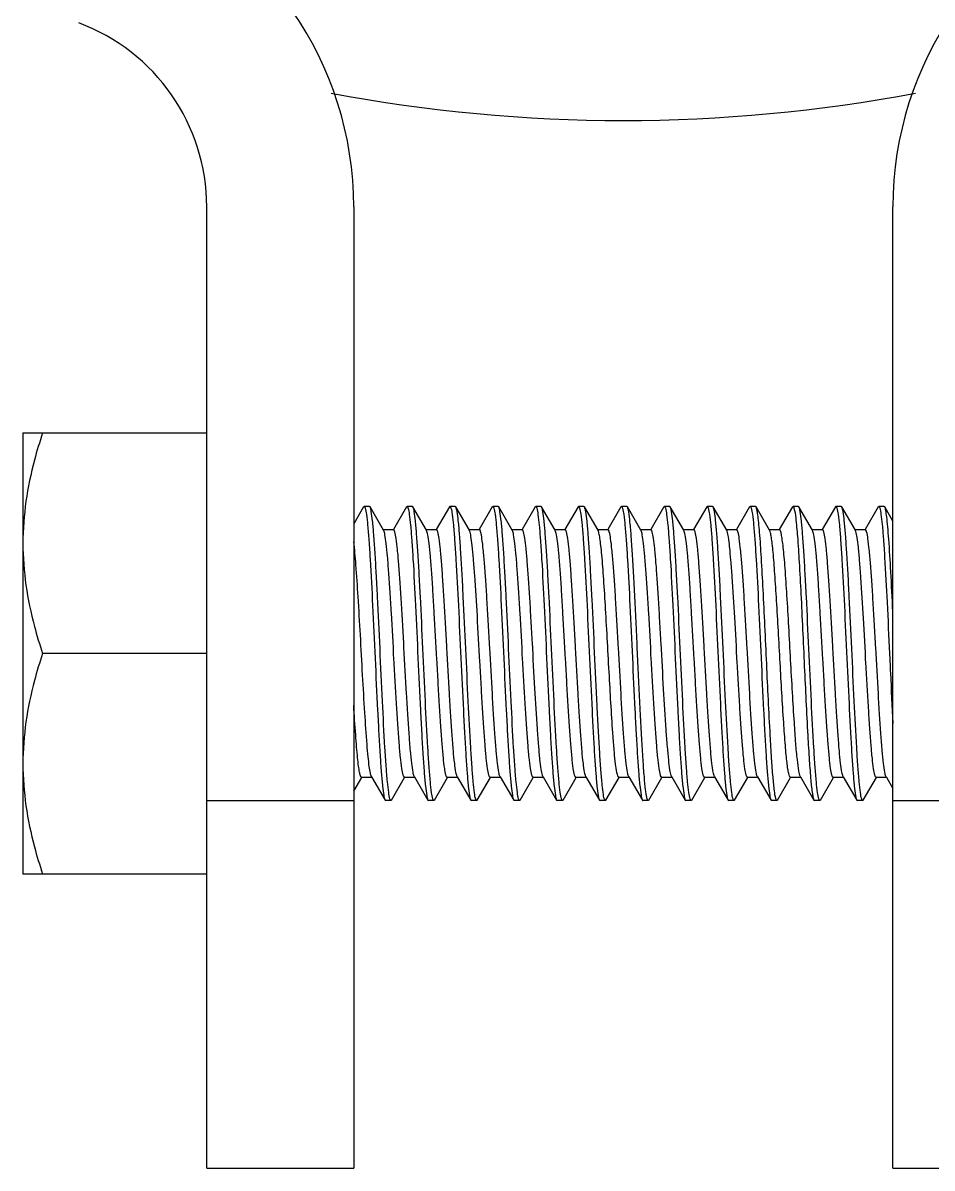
# Model space of a CAD drawing. Extents: x 1036631 to 1215829, y 649019 to 896649.
# Drawn here: x 1134031.6 to 1134341.9, y 786443.7 to 786834.5 of the extents above; entities that cross this region are included whole.
import ezdxf

# ---------------------------------------------------------------- set-up
doc = ezdxf.new("R2010")
doc.units = 0
doc.header["$LTSCALE"] = 1000
doc.header["$MEASUREMENT"] = 0

# ---------------------------------------------------------------- blocks, each defined once
blk = doc.blocks.new('gfhhrryyfd')
at = {"linetype": 'Continuous'}
for p, q in [((3687357.22, -1763187.19), (3687357.22, -1762859.09)), ((3687407.4, -1762859.09), (3687407.4, -1763187.19)), ((3687591.4, -1763187.19), (3687591.4, -1762859.09)), ((3687294.5, -1762936.29), (3687357.22, -1762936.29)), ((3687294.5, -1762936.29), (3687294.5, -1763086.83)), ((3687410.77, -1762961.54), (3687407.4, -1762967.34)), ((3687410.77, -1762961.54), (3687410.95, -1762961.38)), ((3687412.78, -1762961.38), (3687410.95, -1762961.38)), ((3687412.78, -1762961.38), (3687410.95, -1762961.38)), ((3687410.95, -1762961.38), (3687410.98, -1762961.38)), ((3687412.97, -1762961.54), (3687412.78, -1762961.38)), ((3687417.59, -1762969.51), (3687412.97, -1762961.54)), ((3687425.4, -1762961.54), (3687420.92, -1762969.27)), ((3687425.4, -1762961.54), (3687425.59, -1762961.38)), ((3687427.42, -1762961.38), (3687425.59, -1762961.38)), ((3687427.42, -1762961.38), (3687425.59, -1762961.38)), ((3687425.59, -1762961.38), (3687425.62, -1762961.38)), ((3687427.61, -1762961.54), (3687427.42, -1762961.38)), ((3687432.23, -1762969.51), (3687427.61, -1762961.54)), ((3687440.04, -1762961.54), (3687435.56, -1762969.27)), ((3687440.04, -1762961.54), (3687440.23, -1762961.38)), ((3687442.06, -1762961.38), (3687440.23, -1762961.38)), ((3687442.06, -1762961.38), (3687440.23, -1762961.38)), ((3687440.23, -1762961.38), (3687440.25, -1762961.38)), ((3687442.24, -1762961.54), (3687442.06, -1762961.38)), ((3687446.86, -1762969.51), (3687442.24, -1762961.54)), ((3687454.68, -1762961.54), (3687450.19, -1762969.27)), ((3687454.68, -1762961.54), (3687454.86, -1762961.38)), ((3687456.69, -1762961.38), (3687454.86, -1762961.38)), ((3687456.69, -1762961.38), (3687454.86, -1762961.38)), ((3687454.86, -1762961.38), (3687454.89, -1762961.38)), ((3687456.88, -1762961.54), (3687456.69, -1762961.38)), ((3687461.5, -1762969.51), (3687456.88, -1762961.54)), ((3687469.31, -1762961.54), (3687464.83, -1762969.27)), ((3687469.31, -1762961.54), (3687469.5, -1762961.38)), ((3687471.33, -1762961.38), (3687469.5, -1762961.38)), ((3687471.33, -1762961.38), (3687469.5, -1762961.38)), ((3687469.5, -1762961.38), (3687469.53, -1762961.38)), ((3687471.51, -1762961.54), (3687471.33, -1762961.38)), ((3687476.14, -1762969.51), (3687471.51, -1762961.54)), ((3687483.95, -1762961.54), (3687479.46, -1762969.27)), ((3687483.95, -1762961.54), (3687484.13, -1762961.38)), ((3687485.96, -1762961.38), (3687484.13, -1762961.38)), ((3687485.96, -1762961.38), (3687484.13, -1762961.38)), ((3687484.13, -1762961.38), (3687484.16, -1762961.38)), ((3687486.15, -1762961.54), (3687485.96, -1762961.38)), ((3687490.77, -1762969.51), (3687486.15, -1762961.54)), ((3687498.58, -1762961.54), (3687494.1, -1762969.27)), ((3687498.58, -1762961.54), (3687498.77, -1762961.38)), ((3687500.6, -1762961.38), (3687498.77, -1762961.38)), ((3687500.6, -1762961.38), (3687498.77, -1762961.38)), ((3687498.77, -1762961.38), (3687498.8, -1762961.38)), ((3687500.79, -1762961.54), (3687500.6, -1762961.38)), ((3687505.41, -1762969.51), (3687500.79, -1762961.54)), ((3687513.22, -1762961.54), (3687508.74, -1762969.27)), ((3687513.22, -1762961.54), (3687513.41, -1762961.38)), ((3687515.24, -1762961.38), (3687513.41, -1762961.38)), ((3687515.24, -1762961.38), (3687513.41, -1762961.38)), ((3687513.41, -1762961.38), (3687513.43, -1762961.38)), ((3687515.42, -1762961.54), (3687515.24, -1762961.38)), ((3687520.05, -1762969.51), (3687515.42, -1762961.54)), ((3687527.86, -1762961.54), (3687523.37, -1762969.27)), ((3687527.86, -1762961.54), (3687528.04, -1762961.38)), ((3687529.87, -1762961.38), (3687528.04, -1762961.38)), ((3687529.87, -1762961.38), (3687528.04, -1762961.38)), ((3687528.04, -1762961.38), (3687528.07, -1762961.38)), ((3687530.06, -1762961.54), (3687529.87, -1762961.38)), ((3687534.68, -1762969.51), (3687530.06, -1762961.54)), ((3687542.49, -1762961.54), (3687538.01, -1762969.27)), ((3687542.49, -1762961.54), (3687542.68, -1762961.38)), ((3687544.51, -1762961.38), (3687542.68, -1762961.38)), ((3687544.51, -1762961.38), (3687542.68, -1762961.38)), ((3687542.68, -1762961.38), (3687542.71, -1762961.38)), ((3687544.7, -1762961.54), (3687544.51, -1762961.38)), ((3687549.32, -1762969.51), (3687544.7, -1762961.54)), ((3687557.13, -1762961.54), (3687552.64, -1762969.27)), ((3687557.13, -1762961.54), (3687557.32, -1762961.38)), ((3687559.14, -1762961.38), (3687557.32, -1762961.38)), ((3687559.14, -1762961.38), (3687557.32, -1762961.38)), ((3687557.32, -1762961.38), (3687557.34, -1762961.38)), ((3687559.33, -1762961.54), (3687559.14, -1762961.38)), ((3687563.95, -1762969.51), (3687559.33, -1762961.54)), ((3687571.76, -1762961.54), (3687567.28, -1762969.27)), ((3687571.76, -1762961.54), (3687571.95, -1762961.38)), ((3687573.78, -1762961.38), (3687571.95, -1762961.38)), ((3687573.78, -1762961.38), (3687571.95, -1762961.38)), ((3687571.95, -1762961.38), (3687571.98, -1762961.38)), ((3687573.97, -1762961.54), (3687573.78, -1762961.38)), ((3687578.59, -1762969.51), (3687573.97, -1762961.54)), ((3687586.4, -1762961.54), (3687581.92, -1762969.27)), ((3687586.4, -1762961.54), (3687586.59, -1762961.38)), ((3687588.42, -1762961.38), (3687586.59, -1762961.38)), ((3687588.42, -1762961.38), (3687586.59, -1762961.38)), ((3687586.59, -1762961.38), (3687586.62, -1762961.38)), ((3687588.6, -1762961.54), (3687588.42, -1762961.38)), ((3687591.4, -1762966.37), (3687588.6, -1762961.54)), ((3687421, -1762969.32), (3687417.48, -1762969.32)), ((3687435.64, -1762969.32), (3687432.12, -1762969.32)), ((3687450.27, -1762969.32), (3687446.75, -1762969.32)), ((3687446.96, -1762969.71), (3687446.86, -1762969.51)), ((3687464.91, -1762969.32), (3687461.39, -1762969.32)), ((3687479.55, -1762969.32), (3687476.03, -1762969.32)), ((3687494.18, -1762969.32), (3687490.66, -1762969.32)), ((3687508.82, -1762969.32), (3687505.3, -1762969.32)), ((3687523.46, -1762969.32), (3687519.93, -1762969.32)), ((3687538.09, -1762969.32), (3687534.57, -1762969.32)), ((3687534.82, -1762969.84), (3687534.68, -1762969.51)), ((3687552.73, -1762969.32), (3687549.21, -1762969.32)), ((3687567.36, -1762969.32), (3687563.84, -1762969.32)), ((3687582, -1762969.32), (3687578.48, -1762969.32)), ((3687357.22, -1763011.56), (3687301.22, -1763011.56)), ((3687590.25, -1763011.61), (3687590.27, -1763012.14)), ((3687407.4, -1763058.56), (3687410.14, -1763053.84)), ((3687410.05, -1763053.79), (3687413.57, -1763053.79)), ((3687413.46, -1763053.6), (3687418.08, -1763061.58)), ((3687420.29, -1763061.58), (3687424.77, -1763053.84)), ((3687424.69, -1763053.79), (3687428.21, -1763053.79)), ((3687428.1, -1763053.6), (3687432.72, -1763061.58)), ((3687434.92, -1763061.58), (3687439.41, -1763053.84)), ((3687439.32, -1763053.79), (3687442.85, -1763053.79)), ((3687442.73, -1763053.6), (3687447.36, -1763061.58)), ((3687449.56, -1763061.58), (3687454.04, -1763053.84)), ((3687453.96, -1763053.79), (3687457.48, -1763053.79)), ((3687457.37, -1763053.6), (3687461.99, -1763061.58)), ((3687464.2, -1763061.58), (3687468.68, -1763053.84)), ((3687468.6, -1763053.79), (3687472.12, -1763053.79)), ((3687472.01, -1763053.6), (3687476.63, -1763061.58)), ((3687478.83, -1763061.58), (3687483.32, -1763053.84)), ((3687483.23, -1763053.79), (3687486.75, -1763053.79)), ((3687486.64, -1763053.6), (3687491.27, -1763061.58)), ((3687493.47, -1763061.58), (3687497.95, -1763053.84)), ((3687497.87, -1763053.79), (3687497.65, -1763053.61)), ((3687497.87, -1763053.79), (3687501.39, -1763053.79)), ((3687501.28, -1763053.61), (3687505.9, -1763061.58)), ((3687508.1, -1763061.58), (3687512.59, -1763053.84)), ((3687512.51, -1763053.79), (3687516.03, -1763053.79)), ((3687515.92, -1763053.6), (3687520.54, -1763061.58)), ((3687522.74, -1763061.58), (3687527.22, -1763053.84)), ((3687527.14, -1763053.79), (3687530.66, -1763053.79)), ((3687530.55, -1763053.6), (3687535.17, -1763061.58)), ((3687537.38, -1763061.58), (3687541.86, -1763053.84)), ((3687541.78, -1763053.79), (3687545.3, -1763053.79)), ((3687545.19, -1763053.6), (3687549.81, -1763061.58)), ((3687552.01, -1763061.58), (3687556.5, -1763053.84)), ((3687556.41, -1763053.79), (3687559.94, -1763053.79)), ((3687559.82, -1763053.6), (3687564.45, -1763061.58)), ((3687566.65, -1763061.58), (3687571.13, -1763053.84)), ((3687571.05, -1763053.79), (3687574.57, -1763053.79)), ((3687574.46, -1763053.6), (3687579.08, -1763061.58)), ((3687581.29, -1763061.58), (3687585.77, -1763053.84)), ((3687585.69, -1763053.79), (3687589.21, -1763053.79)), ((3687589.1, -1763053.6), (3687589.21, -1763053.79)), ((3687589.21, -1763053.79), (3687591.4, -1763057.58)), ((3687357.22, -1763061.74), (3687407.4, -1763061.74)), ((3687418.08, -1763061.58), (3687418.27, -1763061.74)), ((3687420.1, -1763061.74), (3687418.27, -1763061.74)), ((3687420.1, -1763061.74), (3687418.27, -1763061.74)), ((3687420.1, -1763061.74), (3687420.07, -1763061.74)), ((3687420.29, -1763061.58), (3687420.1, -1763061.74)), ((3687432.72, -1763061.58), (3687432.91, -1763061.74)), ((3687434.74, -1763061.74), (3687432.91, -1763061.74)), ((3687434.74, -1763061.74), (3687432.91, -1763061.74)), ((3687434.74, -1763061.74), (3687434.71, -1763061.74)), ((3687434.92, -1763061.58), (3687434.74, -1763061.74)), ((3687447.36, -1763061.58), (3687447.54, -1763061.74)), ((3687449.37, -1763061.74), (3687447.54, -1763061.74)), ((3687449.37, -1763061.74), (3687447.54, -1763061.74)), ((3687449.37, -1763061.74), (3687449.35, -1763061.74)), ((3687449.56, -1763061.58), (3687449.37, -1763061.74)), ((3687461.99, -1763061.58), (3687462.18, -1763061.74)), ((3687464.01, -1763061.74), (3687462.18, -1763061.74)), ((3687464.01, -1763061.74), (3687462.18, -1763061.74)), ((3687464.01, -1763061.74), (3687463.98, -1763061.74)), ((3687464.2, -1763061.58), (3687464.01, -1763061.74)), ((3687476.63, -1763061.58), (3687476.82, -1763061.74)), ((3687478.65, -1763061.74), (3687476.82, -1763061.74)), ((3687478.65, -1763061.74), (3687476.82, -1763061.74)), ((3687478.65, -1763061.74), (3687478.62, -1763061.74)), ((3687478.83, -1763061.58), (3687478.65, -1763061.74)), ((3687491.27, -1763061.58), (3687491.45, -1763061.74)), ((3687493.06, -1763061.74), (3687491.45, -1763061.74)), ((3687493.06, -1763061.74), (3687491.45, -1763061.74)), ((3687493.17, -1763061.68), (3687493.06, -1763061.51)), ((3687493.47, -1763061.58), (3687493.28, -1763061.74)), ((3687505.87, -1763061.51), (3687505.9, -1763061.58)), ((3687505.9, -1763061.58), (3687505.98, -1763061.68)), ((3687507.92, -1763061.74), (3687506.09, -1763061.74)), ((3687508.1, -1763061.58), (3687507.92, -1763061.74)), ((3687520.54, -1763061.58), (3687520.72, -1763061.74)), ((3687522.55, -1763061.74), (3687520.72, -1763061.74)), ((3687522.55, -1763061.74), (3687520.72, -1763061.74)), ((3687522.55, -1763061.74), (3687522.53, -1763061.74)), ((3687522.74, -1763061.58), (3687522.55, -1763061.74)), ((3687535.17, -1763061.58), (3687535.36, -1763061.74)), ((3687537.19, -1763061.74), (3687535.36, -1763061.74)), ((3687537.19, -1763061.74), (3687535.36, -1763061.74)), ((3687537.19, -1763061.74), (3687537.16, -1763061.74)), ((3687537.38, -1763061.58), (3687537.19, -1763061.74)), ((3687549.81, -1763061.58), (3687550, -1763061.74)), ((3687551.83, -1763061.74), (3687550, -1763061.74)), ((3687551.83, -1763061.74), (3687550, -1763061.74)), ((3687552.01, -1763061.58), (3687551.83, -1763061.74)), ((3687564.45, -1763061.58), (3687564.63, -1763061.74)), ((3687566.46, -1763061.74), (3687564.63, -1763061.74)), ((3687566.46, -1763061.74), (3687564.63, -1763061.74)), ((3687566.46, -1763061.74), (3687566.43, -1763061.74)), ((3687566.65, -1763061.58), (3687566.46, -1763061.74)), ((3687579.08, -1763061.58), (3687579.27, -1763061.74)), ((3687581.1, -1763061.74), (3687579.27, -1763061.74)), ((3687581.1, -1763061.74), (3687579.27, -1763061.74)), ((3687581.1, -1763061.74), (3687581.07, -1763061.74)), ((3687581.29, -1763061.58), (3687581.1, -1763061.74)), ((3687591.4, -1763061.74), (3687641.58, -1763061.74)), ((3687357.22, -1763086.83), (3687294.5, -1763086.83)), ((3687357.22, -1763187.19), (3687407.4, -1763187.19)), ((3687591.4, -1763187.19), (3687641.58, -1763187.19))]:
    blk.add_line(p, q, dxfattribs=at)
for centre, radius, start, end in [((3687290.31, -1762859.09), 117.09, 0, 69.6825), ((3687708.49, -1762859.09), 117.09, 110.3175, 180), ((3687290.31, -1762859.09), 66.91, 0, 69.6825), ((3687499.4, -1762294.39), 535.27, 259.2619, 280.7381)]:
    blk.add_arc(centre, radius, start, end, dxfattribs=at)
for points, knots in [([(3687301.22, -1762936.29), (3687300.2, -1762939.34), (3687296.49, -1762951.55), (3687294.5, -1762964.37), (3687294.5, -1762973.92)], [0, 0, 0, 0, 0.251892, 1, 1, 1, 1]), ([(3687410.98, -1762961.38), (3687411.01, -1762961.39), (3687411.19, -1762961.52), (3687411.24, -1762961.74), (3687411.29, -1762961.91)], [0, 0, 0, 0, 0.146246, 1, 1, 1, 1]), ([(3687411.29, -1762961.91), (3687411.52, -1762962.61), (3687411.8, -1762964.57), (3687412.21, -1762968.25), (3687412.61, -1762973.36), (3687413.2, -1762982.51), (3687413.89, -1762995.94), (3687414.69, -1763013.13), (3687415.36, -1763027.74), (3687415.94, -1763038.73), (3687416.35, -1763045.81), (3687416.77, -1763051.75), (3687417.14, -1763056.38), (3687417.58, -1763059.48), (3687417.82, -1763061.11), (3687418.08, -1763061.58)], [0, 0, 0, 0, 0.021868, 0.059293, 0.111148, 0.175758, 0.334416, 0.514504, 0.692433, 0.773207, 0.844889, 0.905123, 0.951944, 0.983855, 1, 1, 1, 1]), ([(3687419.76, -1763061.2), (3687419.54, -1763060.51), (3687419.25, -1763058.54), (3687418.84, -1763054.86), (3687418.44, -1763049.75), (3687417.85, -1763040.6), (3687417.17, -1763027.17), (3687416.37, -1763009.98), (3687415.69, -1762995.37), (3687415.12, -1762984.38), (3687414.71, -1762977.3), (3687414.29, -1762971.37), (3687413.91, -1762966.73), (3687413.47, -1762963.64), (3687413.24, -1762962), (3687412.97, -1762961.54)], [0, 0, 0, 0, 0.021893, 0.059337, 0.111209, 0.175831, 0.334488, 0.514558, 0.692467, 0.773229, 0.8449, 0.905129, 0.951948, 0.983856, 1, 1, 1, 1]), ([(3687425.62, -1762961.38), (3687425.65, -1762961.39), (3687425.82, -1762961.52), (3687425.87, -1762961.73), (3687425.92, -1762961.89)], [0, 0, 0, 0, 0.147522, 1, 1, 1, 1]), ([(3687425.92, -1762961.89), (3687426.15, -1762962.58), (3687426.43, -1762964.54), (3687426.85, -1762968.2), (3687427.24, -1762973.3), (3687427.84, -1762982.44), (3687428.52, -1762995.87), (3687429.32, -1763013.08), (3687430, -1763027.7), (3687430.57, -1763038.7), (3687430.98, -1763045.79), (3687431.4, -1763051.73), (3687431.78, -1763056.38), (3687432.22, -1763059.47), (3687432.45, -1763061.11), (3687432.72, -1763061.58)], [0, 0, 0, 0, 0.02168, 0.058952, 0.110694, 0.175227, 0.333837, 0.514005, 0.692077, 0.772934, 0.8447, 0.905011, 0.95189, 0.983838, 1, 1, 1, 1]), ([(3687434.4, -1763061.21), (3687434.18, -1763060.51), (3687433.89, -1763058.54), (3687433.48, -1763054.87), (3687433.08, -1763049.75), (3687432.49, -1763040.6), (3687431.8, -1763027.18), (3687431.01, -1763009.98), (3687430.33, -1762995.38), (3687429.75, -1762984.38), (3687429.34, -1762977.3), (3687428.92, -1762971.37), (3687428.55, -1762966.73), (3687428.11, -1762963.64), (3687427.88, -1762962), (3687427.61, -1762961.54)], [0, 0, 0, 0, 0.021869, 0.059298, 0.111159, 0.175773, 0.334425, 0.514513, 0.692436, 0.773203, 0.844885, 0.905123, 0.951945, 0.983855, 1, 1, 1, 1]), ([(3687440.25, -1762961.38), (3687440.28, -1762961.39), (3687440.46, -1762961.52), (3687440.51, -1762961.74), (3687440.57, -1762961.91)], [0, 0, 0, 0, 0.146192, 1, 1, 1, 1]), ([(3687440.57, -1762961.91), (3687440.79, -1762962.61), (3687441.08, -1762964.57), (3687441.49, -1762968.25), (3687441.88, -1762973.37), (3687442.48, -1762982.51), (3687443.16, -1762995.94), (3687443.96, -1763013.14), (3687444.64, -1763027.74), (3687445.21, -1763038.73), (3687445.62, -1763045.81), (3687446.04, -1763051.75), (3687446.41, -1763056.38), (3687446.86, -1763059.48), (3687447.09, -1763061.11), (3687447.36, -1763061.58)], [0, 0, 0, 0, 0.021875, 0.059308, 0.111172, 0.175789, 0.334441, 0.514524, 0.692444, 0.773209, 0.844888, 0.905124, 0.951946, 0.983855, 1, 1, 1, 1]), ([(3687449.04, -1763061.22), (3687448.82, -1763060.53), (3687448.53, -1763058.58), (3687448.12, -1763054.92), (3687447.72, -1763049.81), (3687447.13, -1763040.67), (3687446.44, -1763027.24), (3687445.64, -1763010.03), (3687444.96, -1762995.42), (3687444.39, -1762984.41), (3687443.98, -1762977.32), (3687443.56, -1762971.38), (3687443.19, -1762966.74), (3687442.74, -1762963.64), (3687442.51, -1762962.01), (3687442.24, -1762961.54)], [0, 0, 0, 0, 0.021696, 0.058981, 0.110733, 0.175273, 0.333889, 0.51405, 0.692109, 0.772959, 0.844718, 0.905021, 0.951895, 0.98384, 1, 1, 1, 1]), ([(3687454.89, -1762961.38), (3687454.92, -1762961.39), (3687455.09, -1762961.52), (3687455.15, -1762961.74), (3687455.2, -1762961.91)], [0, 0, 0, 0, 0.146067, 1, 1, 1, 1]), ([(3687455.2, -1762961.91), (3687455.42, -1762962.61), (3687455.71, -1762964.58), (3687456.12, -1762968.25), (3687456.52, -1762973.37), (3687457.11, -1762982.52), (3687457.8, -1762995.94), (3687458.59, -1763013.14), (3687459.27, -1763027.75), (3687459.85, -1763038.74), (3687460.26, -1763045.81), (3687460.68, -1763051.75), (3687461.05, -1763056.38), (3687461.49, -1763059.48), (3687461.72, -1763061.11), (3687461.99, -1763061.58)], [0, 0, 0, 0, 0.021894, 0.059339, 0.111212, 0.175833, 0.334492, 0.514561, 0.69247, 0.773231, 0.844902, 0.905131, 0.951948, 0.983856, 1, 1, 1, 1]), ([(3687463.67, -1763061.21), (3687463.45, -1763060.51), (3687463.16, -1763058.54), (3687462.75, -1763054.87), (3687462.35, -1763049.75), (3687461.76, -1763040.6), (3687461.07, -1763027.18), (3687460.28, -1763009.98), (3687459.6, -1762995.38), (3687459.02, -1762984.38), (3687458.61, -1762977.3), (3687458.19, -1762971.37), (3687457.82, -1762966.73), (3687457.38, -1762963.64), (3687457.15, -1762962), (3687456.88, -1762961.54)], [0, 0, 0, 0, 0.021872, 0.059299, 0.111157, 0.175768, 0.334426, 0.51451, 0.692437, 0.773209, 0.84489, 0.905124, 0.951944, 0.983855, 1, 1, 1, 1]), ([(3687469.53, -1762961.38), (3687469.56, -1762961.39), (3687469.73, -1762961.52), (3687469.78, -1762961.74), (3687469.84, -1762961.91)], [0, 0, 0, 0, 0.14652, 1, 1, 1, 1]), ([(3687469.84, -1762961.91), (3687470.06, -1762962.6), (3687470.35, -1762964.57), (3687470.76, -1762968.24), (3687471.15, -1762973.35), (3687471.75, -1762982.5), (3687472.43, -1762995.92), (3687473.23, -1763013.12), (3687473.91, -1763027.73), (3687474.48, -1763038.73), (3687474.89, -1763045.81), (3687475.31, -1763051.74), (3687475.68, -1763056.38), (3687476.13, -1763059.48), (3687476.36, -1763061.11), (3687476.63, -1763061.58)], [0, 0, 0, 0, 0.021827, 0.05922, 0.111051, 0.175644, 0.334293, 0.514399, 0.692358, 0.77315, 0.84485, 0.9051, 0.951933, 0.983851, 1, 1, 1, 1]), ([(3687478.31, -1763061.2), (3687478.08, -1763060.51), (3687477.8, -1763058.54), (3687477.39, -1763054.86), (3687476.99, -1763049.75), (3687476.4, -1763040.6), (3687475.71, -1763027.17), (3687474.91, -1763009.98), (3687474.23, -1762995.37), (3687473.66, -1762984.38), (3687473.25, -1762977.3), (3687472.83, -1762971.37), (3687472.46, -1762966.73), (3687472.02, -1762963.64), (3687471.78, -1762962), (3687471.51, -1762961.54)], [0, 0, 0, 0, 0.021888, 0.05933, 0.1112, 0.17582, 0.334476, 0.514549, 0.692461, 0.773223, 0.844896, 0.905127, 0.951947, 0.983856, 1, 1, 1, 1]), ([(3687484.16, -1762961.38), (3687484.19, -1762961.39), (3687484.36, -1762961.52), (3687484.42, -1762961.73), (3687484.47, -1762961.9)], [0, 0, 0, 0, 0.147302, 1, 1, 1, 1]), ([(3687484.47, -1762961.9), (3687484.69, -1762962.58), (3687484.98, -1762964.54), (3687485.39, -1762968.21), (3687485.79, -1762973.31), (3687486.38, -1762982.46), (3687487.07, -1762995.88), (3687487.86, -1763013.09), (3687488.54, -1763027.7), (3687489.12, -1763038.71), (3687489.53, -1763045.79), (3687489.95, -1763051.74), (3687490.32, -1763056.38), (3687490.76, -1763059.47), (3687491, -1763061.11), (3687491.27, -1763061.58)], [0, 0, 0, 0, 0.021712, 0.059011, 0.110774, 0.175321, 0.333937, 0.514091, 0.692138, 0.77298, 0.844732, 0.90503, 0.9519, 0.983841, 1, 1, 1, 1]), ([(3687493.06, -1763061.51), (3687492.8, -1763060.98), (3687492.55, -1763059.23), (3687492.11, -1763055.91), (3687491.72, -1763051.02), (3687491.3, -1763044.81), (3687490.88, -1763037.45), (3687490.3, -1763026.12), (3687489.61, -1763011.21), (3687488.92, -1762996.33), (3687488.33, -1762985.06), (3687487.92, -1762977.78), (3687487.49, -1762971.67), (3687487.11, -1762966.89), (3687486.66, -1762963.7), (3687486.43, -1762962.02), (3687486.15, -1762961.54)], [0, 0, 0, 0, 0.017781, 0.051792, 0.101046, 0.163901, 0.238227, 0.321493, 0.50325, 0.684515, 0.767186, 0.840711, 0.902583, 0.950706, 0.983484, 1, 1, 1, 1]), ([(3687498.8, -1762961.38), (3687498.83, -1762961.39), (3687499.02, -1762961.54), (3687499.07, -1762961.78), (3687499.13, -1762961.97)], [0, 0, 0, 0, 0.142412, 1, 1, 1, 1]), ([(3687499.13, -1762961.97), (3687499.34, -1762962.68), (3687499.63, -1762964.66), (3687500.04, -1762968.36), (3687500.43, -1762973.47), (3687501.02, -1762982.56), (3687501.7, -1762995.89), (3687502.49, -1763012.97), (3687503.17, -1763027.48), (3687503.74, -1763038.43), (3687504.15, -1763045.5), (3687504.56, -1763051.45), (3687504.94, -1763056.13), (3687505.37, -1763059.32), (3687505.62, -1763061), (3687505.87, -1763061.51)], [0, 0, 0, 0, 0.022323, 0.059966, 0.111809, 0.176196, 0.333935, 0.512859, 0.689876, 0.770433, 0.84213, 0.902644, 0.950025, 0.982776, 1, 1, 1, 1]), ([(3687507.92, -1763061.74), (3687507.81, -1763061.74), (3687507.6, -1763061.35), (3687507.44, -1763060.71), (3687507.21, -1763059.54), (3687506.9, -1763057.18), (3687506.52, -1763053.18), (3687506.09, -1763047.31), (3687505.66, -1763040.12), (3687505.23, -1763031.9), (3687504.79, -1763022.93), (3687504.35, -1763013.55), (3687503.91, -1763004.09), (3687503.48, -1762994.91), (3687503.04, -1762986.33), (3687502.61, -1762978.67), (3687502.17, -1762972.23), (3687501.78, -1762967.18), (3687501.31, -1762963.82), (3687501.08, -1762962.04), (3687500.79, -1762961.54)], [0, 0, 0, 0, 0.003179, 0.010349, 0.021865, 0.037693, 0.081777, 0.141086, 0.21349, 0.29637, 0.38671, 0.481216, 0.576446, 0.66894, 0.755331, 0.832471, 0.897559, 0.948248, 0.982744, 1, 1, 1, 1]), ([(3687513.43, -1762961.38), (3687513.46, -1762961.39), (3687513.64, -1762961.52), (3687513.69, -1762961.74), (3687513.75, -1762961.91)], [0, 0, 0, 0, 0.146004, 1, 1, 1, 1]), ([(3687513.75, -1762961.91), (3687513.97, -1762962.61), (3687514.26, -1762964.58), (3687514.67, -1762968.26), (3687515.06, -1762973.37), (3687515.66, -1762982.52), (3687516.34, -1762995.95), (3687517.14, -1763013.14), (3687517.82, -1763027.75), (3687518.39, -1763038.74), (3687518.8, -1763045.82), (3687519.22, -1763051.75), (3687519.59, -1763056.38), (3687520.04, -1763059.48), (3687520.27, -1763061.11), (3687520.54, -1763061.58)], [0, 0, 0, 0, 0.021904, 0.059356, 0.111234, 0.175859, 0.334521, 0.514585, 0.692487, 0.773246, 0.844913, 0.905138, 0.951952, 0.983857, 1, 1, 1, 1]), ([(3687522.21, -1763061.2), (3687521.99, -1763060.51), (3687521.7, -1763058.54), (3687521.29, -1763054.86), (3687520.9, -1763049.75), (3687520.3, -1763040.6), (3687519.62, -1763027.17), (3687518.82, -1763009.98), (3687518.14, -1762995.37), (3687517.57, -1762984.38), (3687517.16, -1762977.3), (3687516.74, -1762971.37), (3687516.37, -1762966.73), (3687515.92, -1762963.64), (3687515.69, -1762962), (3687515.42, -1762961.54)], [0, 0, 0, 0, 0.021888, 0.059328, 0.111196, 0.175814, 0.334474, 0.514547, 0.692462, 0.773228, 0.844902, 0.905131, 0.951948, 0.983856, 1, 1, 1, 1]), ([(3687528.07, -1762961.38), (3687528.1, -1762961.39), (3687528.27, -1762961.52), (3687528.33, -1762961.74), (3687528.38, -1762961.9)], [0, 0, 0, 0, 0.146788, 1, 1, 1, 1]), ([(3687528.38, -1762961.9), (3687528.6, -1762962.59), (3687528.89, -1762964.56), (3687529.3, -1762968.23), (3687529.7, -1762973.34), (3687530.29, -1762982.48), (3687530.98, -1762995.91), (3687531.77, -1763013.11), (3687532.45, -1763027.72), (3687533.03, -1763038.72), (3687533.44, -1763045.8), (3687533.86, -1763051.74), (3687534.23, -1763056.38), (3687534.67, -1763059.47), (3687534.9, -1763061.11), (3687535.17, -1763061.58)], [0, 0, 0, 0, 0.021788, 0.059148, 0.110955, 0.175533, 0.334174, 0.514296, 0.692285, 0.773094, 0.844811, 0.905077, 0.951921, 0.983848, 1, 1, 1, 1]), ([(3687536.85, -1763061.2), (3687536.63, -1763060.51), (3687536.34, -1763058.54), (3687535.93, -1763054.87), (3687535.53, -1763049.75), (3687534.94, -1763040.6), (3687534.26, -1763027.18), (3687533.46, -1763009.98), (3687532.78, -1762995.37), (3687532.21, -1762984.38), (3687531.8, -1762977.3), (3687531.37, -1762971.37), (3687531, -1762966.73), (3687530.56, -1762963.64), (3687530.33, -1762962), (3687530.06, -1762961.54)], [0, 0, 0, 0, 0.021877, 0.059311, 0.111175, 0.175792, 0.334445, 0.514524, 0.692444, 0.773209, 0.844887, 0.905122, 0.951945, 0.983855, 1, 1, 1, 1]), ([(3687542.71, -1762961.38), (3687542.74, -1762961.39), (3687542.91, -1762961.52), (3687542.96, -1762961.74), (3687543.02, -1762961.9)], [0, 0, 0, 0, 0.146706, 1, 1, 1, 1]), ([(3687543.02, -1762961.9), (3687543.24, -1762962.6), (3687543.53, -1762964.56), (3687543.94, -1762968.23), (3687544.33, -1762973.34), (3687544.93, -1762982.49), (3687545.61, -1762995.91), (3687546.41, -1763013.11), (3687547.09, -1763027.73), (3687547.66, -1763038.72), (3687548.07, -1763045.8), (3687548.49, -1763051.74), (3687548.87, -1763056.38), (3687549.31, -1763059.47), (3687549.54, -1763061.11), (3687549.81, -1763061.58)], [0, 0, 0, 0, 0.0218, 0.059172, 0.110989, 0.175574, 0.334211, 0.514328, 0.692305, 0.773106, 0.844818, 0.905082, 0.951925, 0.983849, 1, 1, 1, 1]), ([(3687549.55, -1763039.56), (3687549.09, -1763031.43), (3687548.51, -1763018.95), (3687547.74, -1763002.35), (3687547.16, -1762990.25), (3687546.58, -1762979.6), (3687546.08, -1762971.95), (3687545.64, -1762967.09), (3687545.36, -1762964.51), (3687545.06, -1762962.76), (3687544.86, -1762961.83), (3687544.7, -1762961.54)], [0, 0, 0, 0, 0.31261, 0.479025, 0.637331, 0.776893, 0.888349, 0.931124, 0.964281, 0.987309, 1, 1, 1, 1]), ([(3687557.34, -1762961.38), (3687557.37, -1762961.39), (3687557.55, -1762961.52), (3687557.6, -1762961.74), (3687557.65, -1762961.91)], [0, 0, 0, 0, 0.14666, 1, 1, 1, 1]), ([(3687557.65, -1762961.91), (3687558, -1762962.99), (3687558.35, -1762966.26), (3687558.94, -1762972.43), (3687559.46, -1762981.09), (3687560.04, -1762991.67), (3687560.6, -1763003.51), (3687561.35, -1763019.62), (3687561.91, -1763031.7), (3687562.35, -1763039.56)], [0, 0, 0, 0, 0.04411, 0.125541, 0.239358, 0.37843, 0.533993, 0.696234, 1, 1, 1, 1]), ([(3687566.13, -1763061.21), (3687565.9, -1763060.52), (3687565.62, -1763058.56), (3687565.21, -1763054.9), (3687564.81, -1763049.78), (3687564.22, -1763040.64), (3687563.53, -1763027.21), (3687562.73, -1763010.01), (3687562.05, -1762995.4), (3687561.48, -1762984.4), (3687561.07, -1762977.31), (3687560.65, -1762971.38), (3687560.28, -1762966.74), (3687559.83, -1762963.64), (3687559.6, -1762962), (3687559.33, -1762961.54)], [0, 0, 0, 0, 0.02177, 0.059115, 0.110912, 0.175482, 0.334119, 0.514249, 0.692251, 0.773068, 0.844793, 0.905066, 0.951916, 0.983846, 1, 1, 1, 1]), ([(3687571.98, -1762961.38), (3687572.01, -1762961.39), (3687572.18, -1762961.52), (3687572.24, -1762961.74), (3687572.29, -1762961.91)], [0, 0, 0, 0, 0.146034, 1, 1, 1, 1]), ([(3687572.29, -1762961.91), (3687572.51, -1762962.61), (3687572.8, -1762964.58), (3687573.21, -1762968.25), (3687573.61, -1762973.37), (3687574.2, -1762982.52), (3687574.89, -1762995.95), (3687575.68, -1763013.14), (3687576.36, -1763027.75), (3687576.94, -1763038.74), (3687577.35, -1763045.82), (3687577.77, -1763051.75), (3687578.14, -1763056.38), (3687578.58, -1763059.48), (3687578.81, -1763061.11), (3687579.08, -1763061.58)], [0, 0, 0, 0, 0.021899, 0.059349, 0.111223, 0.175847, 0.334508, 0.514576, 0.692482, 0.773242, 0.844912, 0.905137, 0.951951, 0.983857, 1, 1, 1, 1]), ([(3687580.76, -1763061.2), (3687580.54, -1763060.51), (3687580.25, -1763058.54), (3687579.84, -1763054.86), (3687579.44, -1763049.74), (3687578.85, -1763040.59), (3687578.16, -1763027.17), (3687577.37, -1763009.97), (3687576.69, -1762995.37), (3687576.11, -1762984.38), (3687575.7, -1762977.3), (3687575.28, -1762971.37), (3687574.91, -1762966.73), (3687574.47, -1762963.64), (3687574.24, -1762962), (3687573.97, -1762961.54)], [0, 0, 0, 0, 0.02191, 0.059368, 0.111249, 0.175876, 0.33454, 0.514602, 0.692499, 0.773255, 0.84492, 0.905142, 0.951954, 0.983858, 1, 1, 1, 1]), ([(3687586.62, -1762961.38), (3687586.64, -1762961.39), (3687586.82, -1762961.52), (3687586.87, -1762961.73), (3687586.92, -1762961.9)], [0, 0, 0, 0, 0.147008, 1, 1, 1, 1]), ([(3687586.92, -1762961.9), (3687587.14, -1762962.57), (3687587.42, -1762964.47), (3687587.82, -1762968.01), (3687588.21, -1762972.94), (3687588.79, -1762981.78), (3687589.47, -1762994.81), (3687589.98, -1763005.77), (3687590.25, -1763011.61)], [0, 0, 0, 0, 0.042374, 0.114709, 0.214932, 0.339935, 0.647912, 1, 1, 1, 1]), ([(3687591.4, -1762997.21), (3687591.18, -1762992.69), (3687590.76, -1762984.47), (3687590.19, -1762974.81), (3687589.69, -1762968.6), (3687589.37, -1762965.3), (3687589.03, -1762963.07), (3687588.81, -1762961.89), (3687588.6, -1762961.54)], [0, 0, 0, 0, 0.379459, 0.689334, 0.809279, 0.902185, 0.96608, 1, 1, 1, 1]), ([(3687424.69, -1763053.79), (3687424.59, -1763053.79), (3687424.38, -1763053.49), (3687424.09, -1763052.53), (3687423.7, -1763050.29), (3687423.3, -1763046.68), (3687422.87, -1763041.76), (3687422.44, -1763035.77), (3687422.01, -1763028.89), (3687421.57, -1763021.4), (3687420.99, -1763010.94), (3687420.43, -1763000.58), (3687419.83, -1762990.69), (3687419.4, -1762984.23), (3687418.97, -1762978.76), (3687418.57, -1762974.45), (3687418.12, -1762971.52), (3687417.86, -1762969.97), (3687417.59, -1762969.51)], [0, 0, 0, 0, 0.003456, 0.010692, 0.037889, 0.081613, 0.140407, 0.212192, 0.2944, 0.384075, 0.47799, 0.664972, 0.751304, 0.828651, 0.894236, 0.945722, 0.981321, 1, 1, 1, 1]), ([(3687428.1, -1763053.6), (3687427.83, -1763053.15), (3687427.57, -1763051.59), (3687427.12, -1763048.67), (3687426.72, -1763044.36), (3687426.29, -1763038.89), (3687425.86, -1763032.42), (3687425.26, -1763022.53), (3687424.7, -1763012.17), (3687424.12, -1763001.72), (3687423.68, -1762994.22), (3687423.25, -1762987.35), (3687422.82, -1762981.36), (3687422.39, -1762976.44), (3687421.99, -1762972.83), (3687421.6, -1762970.59), (3687421.31, -1762969.62), (3687421.1, -1762969.32), (3687421, -1762969.32)], [0, 0, 0, 0, 0.01868, 0.054278, 0.105764, 0.171348, 0.248694, 0.335026, 0.52201, 0.615925, 0.705601, 0.787808, 0.859593, 0.918386, 0.962109, 0.989306, 0.996546, 1, 1, 1, 1]), ([(3687439.32, -1763053.79), (3687439.23, -1763053.79), (3687439.01, -1763053.49), (3687438.73, -1763052.53), (3687438.33, -1763050.29), (3687437.94, -1763046.68), (3687437.51, -1763041.76), (3687437.08, -1763035.77), (3687436.64, -1763028.89), (3687436.21, -1763021.4), (3687435.63, -1763010.94), (3687435.06, -1763000.58), (3687434.47, -1762990.69), (3687434.04, -1762984.23), (3687433.6, -1762978.76), (3687433.21, -1762974.45), (3687432.76, -1762971.52), (3687432.49, -1762969.97), (3687432.23, -1762969.51)], [0, 0, 0, 0, 0.003455, 0.010693, 0.037891, 0.081614, 0.140407, 0.212192, 0.2944, 0.384075, 0.47799, 0.664974, 0.751306, 0.828653, 0.894237, 0.945722, 0.98132, 1, 1, 1, 1]), ([(3687442.73, -1763053.6), (3687442.47, -1763053.15), (3687442.2, -1763051.59), (3687441.76, -1763048.67), (3687441.36, -1763044.36), (3687440.92, -1763038.89), (3687440.49, -1763032.42), (3687439.9, -1763022.53), (3687439.33, -1763012.17), (3687438.75, -1763001.72), (3687438.32, -1762994.22), (3687437.88, -1762987.35), (3687437.46, -1762981.36), (3687437.03, -1762976.44), (3687436.63, -1762972.83), (3687436.24, -1762970.59), (3687435.95, -1762969.62), (3687435.74, -1762969.32), (3687435.64, -1762969.32)], [0, 0, 0, 0, 0.018679, 0.054277, 0.105763, 0.171348, 0.248695, 0.335027, 0.52201, 0.615925, 0.7056, 0.787807, 0.859593, 0.918386, 0.96211, 0.989308, 0.996544, 1, 1, 1, 1]), ([(3687453.96, -1763053.79), (3687453.86, -1763053.79), (3687453.65, -1763053.5), (3687453.37, -1763052.56), (3687452.98, -1763050.38), (3687452.59, -1763046.86), (3687452.17, -1763042.05), (3687451.74, -1763036.19), (3687451.31, -1763029.46), (3687450.89, -1763022.1), (3687450.31, -1763011.79), (3687449.63, -1762999.33), (3687448.93, -1762987.6), (3687448.31, -1762979.6), (3687447.91, -1762975.13), (3687447.48, -1762971.97), (3687447.19, -1762970.28), (3687446.96, -1762969.71)], [0, 0, 0, 0, 0.003398, 0.010481, 0.037063, 0.079811, 0.137346, 0.207687, 0.288384, 0.376611, 0.469274, 0.654855, 0.819309, 0.886268, 0.939811, 0.978111, 1, 1, 1, 1]), ([(3687457.37, -1763053.6), (3687457.11, -1763053.15), (3687456.84, -1763051.59), (3687456.39, -1763048.67), (3687456, -1763044.36), (3687455.56, -1763038.89), (3687455.13, -1763032.42), (3687454.53, -1763022.53), (3687453.97, -1763012.17), (3687453.39, -1763001.72), (3687452.95, -1762994.22), (3687452.52, -1762987.35), (3687452.09, -1762981.36), (3687451.66, -1762976.44), (3687451.26, -1762972.83), (3687450.87, -1762970.59), (3687450.59, -1762969.62), (3687450.37, -1762969.32), (3687450.27, -1762969.32)], [0, 0, 0, 0, 0.01868, 0.054279, 0.105766, 0.17135, 0.248697, 0.335029, 0.522011, 0.615926, 0.705601, 0.78781, 0.859595, 0.918388, 0.962111, 0.989307, 0.996546, 1, 1, 1, 1]), ([(3687468.6, -1763053.79), (3687468.5, -1763053.79), (3687468.29, -1763053.49), (3687468, -1763052.53), (3687467.61, -1763050.29), (3687467.21, -1763046.68), (3687466.78, -1763041.76), (3687466.35, -1763035.77), (3687465.92, -1763028.89), (3687465.48, -1763021.4), (3687464.9, -1763010.94), (3687464.34, -1763000.58), (3687463.74, -1762990.69), (3687463.31, -1762984.23), (3687462.88, -1762978.76), (3687462.48, -1762974.45), (3687462.03, -1762971.52), (3687461.77, -1762969.97), (3687461.5, -1762969.51)], [0, 0, 0, 0, 0.003456, 0.010692, 0.037889, 0.081613, 0.140406, 0.212192, 0.294399, 0.384075, 0.477989, 0.664972, 0.751304, 0.828651, 0.894236, 0.945722, 0.981321, 1, 1, 1, 1]), ([(3687471.83, -1763053.18), (3687471.62, -1763052.52), (3687471.31, -1763050.7), (3687470.9, -1763047.33), (3687470.49, -1763042.74), (3687469.89, -1763034.65), (3687469.19, -1763022.93), (3687468.52, -1763010.56), (3687467.95, -1763000.38), (3687467.53, -1762993.14), (3687467.1, -1762986.54), (3687466.68, -1762980.8), (3687466.27, -1762976.1), (3687465.88, -1762972.66), (3687465.5, -1762970.53), (3687465.21, -1762969.61), (3687465.01, -1762969.32), (3687464.91, -1762969.32)], [0, 0, 0, 0, 0.024737, 0.065402, 0.120735, 0.188882, 0.353983, 0.53832, 0.629884, 0.716845, 0.796224, 0.865309, 0.92175, 0.963653, 0.989702, 0.996649, 1, 1, 1, 1]), ([(3687483.23, -1763053.79), (3687483.14, -1763053.79), (3687482.92, -1763053.49), (3687482.63, -1763052.53), (3687482.24, -1763050.29), (3687481.84, -1763046.68), (3687481.41, -1763041.76), (3687480.99, -1763035.77), (3687480.55, -1763028.89), (3687480.12, -1763021.4), (3687479.54, -1763010.94), (3687478.97, -1763000.58), (3687478.38, -1762990.69), (3687477.95, -1762984.23), (3687477.51, -1762978.76), (3687477.11, -1762974.45), (3687476.67, -1762971.52), (3687476.4, -1762969.97), (3687476.14, -1762969.51)], [0, 0, 0, 0, 0.003456, 0.010693, 0.037891, 0.081614, 0.140408, 0.212193, 0.2944, 0.384075, 0.47799, 0.664974, 0.751306, 0.828653, 0.894237, 0.945723, 0.981321, 1, 1, 1, 1]), ([(3687486.64, -1763053.6), (3687486.38, -1763053.15), (3687486.11, -1763051.59), (3687485.67, -1763048.67), (3687485.27, -1763044.36), (3687484.83, -1763038.89), (3687484.4, -1763032.42), (3687483.81, -1763022.53), (3687483.24, -1763012.17), (3687482.66, -1763001.72), (3687482.23, -1762994.22), (3687481.79, -1762987.35), (3687481.37, -1762981.36), (3687480.94, -1762976.44), (3687480.54, -1762972.83), (3687480.15, -1762970.59), (3687479.86, -1762969.62), (3687479.64, -1762969.32), (3687479.55, -1762969.32)], [0, 0, 0, 0, 0.018679, 0.054277, 0.105763, 0.171348, 0.248694, 0.335027, 0.52201, 0.615925, 0.7056, 0.787807, 0.859592, 0.918386, 0.96211, 0.989307, 0.996544, 1, 1, 1, 1]), ([(3687497.65, -1763053.61), (3687497.4, -1763053.17), (3687497.13, -1763051.7), (3687496.7, -1763048.93), (3687496.31, -1763044.85), (3687495.51, -1763034.86), (3687494.81, -1763022.33), (3687494, -1763007.78), (3687493.39, -1762996.72), (3687492.77, -1762986.79), (3687492.24, -1762979.58), (3687491.78, -1762974.94), (3687491.47, -1762972.45), (3687491.16, -1762970.72), (3687490.94, -1762969.8), (3687490.77, -1762969.51)], [0, 0, 0, 0, 0.017852, 0.051664, 0.100534, 0.162875, 0.407985, 0.545976, 0.68048, 0.801297, 0.899285, 0.937334, 0.967097, 0.988058, 1, 1, 1, 1]), ([(3687501.28, -1763053.61), (3687501.02, -1763053.15), (3687500.75, -1763051.6), (3687500.3, -1763048.68), (3687499.91, -1763044.37), (3687499.47, -1763038.9), (3687499.04, -1763032.44), (3687498.44, -1763022.55), (3687497.88, -1763012.19), (3687497.3, -1763001.73), (3687496.86, -1762994.23), (3687496.43, -1762987.36), (3687496, -1762981.36), (3687495.57, -1762976.44), (3687495.17, -1762972.83), (3687494.78, -1762970.59), (3687494.49, -1762969.62), (3687494.28, -1762969.32), (3687494.18, -1762969.32)], [0, 0, 0, 0, 0.018628, 0.054185, 0.105638, 0.171201, 0.248536, 0.334866, 0.521871, 0.615806, 0.705504, 0.787737, 0.859546, 0.918359, 0.962097, 0.989304, 0.996544, 1, 1, 1, 1]), ([(3687512.51, -1763053.79), (3687512.41, -1763053.79), (3687512.19, -1763053.49), (3687511.91, -1763052.53), (3687511.52, -1763050.29), (3687511.12, -1763046.68), (3687510.69, -1763041.76), (3687510.26, -1763035.77), (3687509.83, -1763028.89), (3687509.39, -1763021.4), (3687508.81, -1763010.94), (3687508.25, -1763000.58), (3687507.65, -1762990.69), (3687507.22, -1762984.23), (3687506.78, -1762978.76), (3687506.39, -1762974.45), (3687505.94, -1762971.52), (3687505.67, -1762969.97), (3687505.41, -1762969.51)], [0, 0, 0, 0, 0.003455, 0.010692, 0.037889, 0.081612, 0.140406, 0.212191, 0.294399, 0.384075, 0.477989, 0.664972, 0.751304, 0.82865, 0.894235, 0.945722, 0.98132, 1, 1, 1, 1]), ([(3687515.76, -1763053.25), (3687515.54, -1763052.62), (3687515.24, -1763050.83), (3687514.83, -1763047.53), (3687514.42, -1763042.97), (3687513.82, -1763034.91), (3687513.12, -1763023.18), (3687512.44, -1763010.79), (3687511.87, -1763000.57), (3687511.44, -1762993.29), (3687511.02, -1762986.65), (3687510.6, -1762980.88), (3687510.18, -1762976.15), (3687509.79, -1762972.68), (3687509.41, -1762970.54), (3687509.12, -1762969.61), (3687508.91, -1762969.32), (3687508.82, -1762969.32)], [0, 0, 0, 0, 0.023905, 0.063882, 0.118695, 0.186499, 0.351414, 0.536115, 0.627999, 0.715327, 0.79509, 0.864539, 0.921297, 0.963445, 0.989649, 0.996636, 1, 1, 1, 1]), ([(3687527.14, -1763053.79), (3687527.04, -1763053.79), (3687526.83, -1763053.49), (3687526.54, -1763052.53), (3687526.15, -1763050.29), (3687525.75, -1763046.68), (3687525.32, -1763041.76), (3687524.9, -1763035.77), (3687524.46, -1763028.89), (3687524.03, -1763021.4), (3687523.45, -1763010.94), (3687522.88, -1763000.58), (3687522.29, -1762990.69), (3687521.86, -1762984.23), (3687521.42, -1762978.76), (3687521.02, -1762974.45), (3687520.58, -1762971.52), (3687520.31, -1762969.97), (3687520.05, -1762969.51)], [0, 0, 0, 0, 0.003456, 0.010693, 0.037891, 0.081614, 0.140408, 0.212193, 0.2944, 0.384075, 0.47799, 0.664974, 0.751306, 0.828653, 0.894237, 0.945723, 0.981321, 1, 1, 1, 1]), ([(3687530.55, -1763053.6), (3687530.29, -1763053.15), (3687530.02, -1763051.59), (3687529.57, -1763048.67), (3687529.18, -1763044.36), (3687528.74, -1763038.89), (3687528.31, -1763032.42), (3687527.72, -1763022.53), (3687527.15, -1763012.17), (3687526.57, -1763001.72), (3687526.14, -1762994.22), (3687525.7, -1762987.35), (3687525.27, -1762981.36), (3687524.84, -1762976.44), (3687524.44, -1762972.83), (3687524.06, -1762970.59), (3687523.77, -1762969.62), (3687523.55, -1762969.32), (3687523.46, -1762969.32)], [0, 0, 0, 0, 0.018679, 0.054277, 0.105763, 0.171347, 0.248694, 0.335027, 0.52201, 0.615925, 0.7056, 0.787807, 0.859592, 0.918386, 0.962109, 0.989307, 0.996544, 1, 1, 1, 1]), ([(3687541.78, -1763053.79), (3687541.68, -1763053.79), (3687541.47, -1763053.51), (3687541.19, -1763052.57), (3687540.81, -1763050.42), (3687540.42, -1763046.95), (3687540, -1763042.21), (3687539.58, -1763036.42), (3687539.15, -1763029.76), (3687538.72, -1763022.48), (3687538.15, -1763012.24), (3687537.48, -1762999.83), (3687536.77, -1762988.11), (3687536.17, -1762980.05), (3687535.76, -1762975.51), (3687535.34, -1762972.23), (3687535.04, -1762970.46), (3687534.82, -1762969.84)], [0, 0, 0, 0, 0.00337, 0.010373, 0.036639, 0.078887, 0.135774, 0.205372, 0.28529, 0.372768, 0.464782, 0.64963, 0.814469, 0.882133, 0.936734, 0.976432, 1, 1, 1, 1]), ([(3687545.19, -1763053.6), (3687544.92, -1763053.15), (3687544.66, -1763051.59), (3687544.21, -1763048.67), (3687543.81, -1763044.36), (3687543.38, -1763038.89), (3687542.95, -1763032.42), (3687542.35, -1763022.53), (3687541.79, -1763012.17), (3687541.21, -1763001.72), (3687540.77, -1762994.22), (3687540.34, -1762987.35), (3687539.91, -1762981.36), (3687539.48, -1762976.44), (3687539.08, -1762972.83), (3687538.69, -1762970.59), (3687538.4, -1762969.62), (3687538.19, -1762969.32), (3687538.09, -1762969.32)], [0, 0, 0, 0, 0.01868, 0.054279, 0.105765, 0.17135, 0.248696, 0.335029, 0.522011, 0.615925, 0.705601, 0.787809, 0.859595, 0.918388, 0.962111, 0.989308, 0.996545, 1, 1, 1, 1]), ([(3687554.13, -1763035.13), (3687553.68, -1763028.33), (3687553.1, -1763017.91), (3687552.34, -1763004.03), (3687551.76, -1762993.9), (3687551.18, -1762984.94), (3687550.68, -1762978.49), (3687550.25, -1762974.36), (3687549.97, -1762972.15), (3687549.68, -1762970.6), (3687549.47, -1762969.78), (3687549.32, -1762969.51)], [0, 0, 0, 0, 0.310342, 0.475677, 0.633257, 0.772654, 0.88467, 0.928035, 0.961992, 0.986043, 1, 1, 1, 1]), ([(3687557.77, -1763035.13), (3687557.54, -1763031.73), (3687557.11, -1763024.59), (3687556.5, -1763013.67), (3687555.9, -1763002.6), (3687555.29, -1762992.18), (3687554.77, -1762984.26), (3687554.33, -1762978.81), (3687554.02, -1762975.56), (3687553.72, -1762973), (3687553.41, -1762971.04), (3687553.17, -1762970.01), (3687552.89, -1762969.32), (3687552.73, -1762969.32)], [0, 0, 0, 0, 0.154792, 0.324211, 0.496022, 0.657766, 0.797744, 0.856333, 0.905865, 0.945463, 0.974462, 0.992476, 1, 1, 1, 1]), ([(3687571.05, -1763053.79), (3687570.95, -1763053.79), (3687570.74, -1763053.49), (3687570.45, -1763052.53), (3687570.06, -1763050.29), (3687569.66, -1763046.68), (3687569.23, -1763041.76), (3687568.8, -1763035.77), (3687568.37, -1763028.89), (3687567.94, -1763021.4), (3687567.36, -1763010.94), (3687566.79, -1763000.58), (3687566.19, -1762990.69), (3687565.77, -1762984.23), (3687565.33, -1762978.76), (3687564.93, -1762974.45), (3687564.48, -1762971.52), (3687564.22, -1762969.97), (3687563.95, -1762969.51)], [0, 0, 0, 0, 0.003456, 0.010693, 0.037891, 0.081614, 0.140408, 0.212193, 0.2944, 0.384075, 0.47799, 0.664973, 0.751306, 0.828653, 0.894237, 0.945723, 0.981321, 1, 1, 1, 1]), ([(3687574.46, -1763053.6), (3687574.2, -1763053.15), (3687573.93, -1763051.59), (3687573.48, -1763048.67), (3687573.08, -1763044.36), (3687572.65, -1763038.89), (3687572.22, -1763032.42), (3687571.62, -1763022.53), (3687571.06, -1763012.17), (3687570.48, -1763001.72), (3687570.04, -1762994.22), (3687569.61, -1762987.35), (3687569.18, -1762981.36), (3687568.75, -1762976.44), (3687568.35, -1762972.83), (3687567.96, -1762970.59), (3687567.67, -1762969.62), (3687567.46, -1762969.32), (3687567.36, -1762969.32)], [0, 0, 0, 0, 0.018679, 0.054277, 0.105763, 0.171347, 0.248694, 0.335026, 0.52201, 0.615925, 0.7056, 0.787807, 0.859592, 0.918386, 0.962109, 0.989307, 0.996544, 1, 1, 1, 1]), ([(3687585.69, -1763053.79), (3687585.59, -1763053.79), (3687585.38, -1763053.51), (3687585.1, -1763052.58), (3687584.72, -1763050.45), (3687584.33, -1763046.99), (3687583.91, -1763042.28), (3687583.49, -1763036.53), (3687583.07, -1763029.91), (3687582.64, -1763022.66), (3687582.07, -1763012.46), (3687581.4, -1763000.08), (3687580.7, -1762988.36), (3687580.1, -1762980.29), (3687579.69, -1762975.7), (3687579.27, -1762972.36), (3687578.97, -1762970.56), (3687578.76, -1762969.91)], [0, 0, 0, 0, 0.003356, 0.010319, 0.036431, 0.078432, 0.135001, 0.204233, 0.283766, 0.370875, 0.462568, 0.647052, 0.812078, 0.880087, 0.935211, 0.975599, 1, 1, 1, 1]), ([(3687589.1, -1763053.6), (3687588.83, -1763053.15), (3687588.57, -1763051.59), (3687588.12, -1763048.67), (3687587.72, -1763044.36), (3687587.28, -1763038.89), (3687586.86, -1763032.42), (3687586.26, -1763022.53), (3687585.69, -1763012.17), (3687585.11, -1763001.72), (3687584.68, -1762994.22), (3687584.25, -1762987.35), (3687583.82, -1762981.36), (3687583.39, -1762976.44), (3687582.99, -1762972.83), (3687582.6, -1762970.59), (3687582.31, -1762969.62), (3687582.1, -1762969.32), (3687582, -1762969.32)], [0, 0, 0, 0, 0.018679, 0.054278, 0.105765, 0.17135, 0.248696, 0.335028, 0.522011, 0.615925, 0.705601, 0.787809, 0.859594, 0.918388, 0.962111, 0.989308, 0.996544, 1, 1, 1, 1]), ([(3687294.5, -1762973.92), (3687294.5, -1762983.48), (3687296.49, -1762996.29), (3687300.2, -1763008.51), (3687301.22, -1763011.56)], [0, 0, 0, 0, 0.748108, 1, 1, 1, 1]), ([(3687413.46, -1763053.6), (3687413.25, -1763053.24), (3687413, -1763052.04), (3687412.63, -1763049.79), (3687412.29, -1763046.51), (3687411.75, -1763040.41), (3687411.13, -1763031.11), (3687410.41, -1763018.66), (3687409.69, -1763005.46), (3687408.98, -1762992.9), (3687408.27, -1762982.3), (3687407.74, -1762976.03), (3687407.4, -1762973.44)], [0, 0, 0, 0, 0.015697, 0.044446, 0.085716, 0.138485, 0.272802, 0.433446, 0.603652, 0.765638, 0.902498, 1, 1, 1, 1]), ([(3687301.22, -1763011.56), (3687300.2, -1763014.61), (3687296.49, -1763026.82), (3687294.5, -1763039.64), (3687294.5, -1763049.19)], [0, 0, 0, 0, 0.251892, 1, 1, 1, 1]), ([(3687590.27, -1763012.14), (3687590.37, -1763014.15), (3687590.73, -1763021.91), (3687591.1, -1763029.67), (3687591.4, -1763035.42)], [0, 0, 0, 0, 0.259922, 1, 1, 1, 1]), ([(3687410.05, -1763053.79), (3687409.87, -1763053.79), (3687409.59, -1763053.03), (3687409.33, -1763051.9), (3687409.01, -1763049.73), (3687408.69, -1763046.92), (3687408.37, -1763043.35), (3687407.91, -1763037.41), (3687407.61, -1763032.65), (3687407.4, -1763029.3)], [0, 0, 0, 0, 0.021802, 0.074827, 0.160247, 0.276725, 0.42207, 0.593424, 1, 1, 1, 1]), ([(3687556.41, -1763053.79), (3687556.27, -1763053.79), (3687556.01, -1763053.25), (3687555.8, -1763052.38), (3687555.51, -1763050.78), (3687555.25, -1763048.66), (3687554.96, -1763045.96), (3687554.57, -1763041.4), (3687554.31, -1763037.73), (3687554.13, -1763035.13)], [0, 0, 0, 0, 0.022487, 0.074555, 0.158145, 0.272549, 0.416177, 0.587029, 1, 1, 1, 1]), ([(3687559.82, -1763053.6), (3687559.49, -1763053.03), (3687559.22, -1763051.04), (3687558.68, -1763047.29), (3687558.23, -1763041.74), (3687557.92, -1763037.5), (3687557.77, -1763035.13)], [0, 0, 0, 0, 0.10579, 0.314513, 0.617347, 1, 1, 1, 1]), ([(3687551.45, -1763061.09), (3687551.2, -1763060.22), (3687550.88, -1763057.78), (3687550.42, -1763053.23), (3687549.98, -1763046.94), (3687549.69, -1763042.19), (3687549.55, -1763039.56)], [0, 0, 0, 0, 0.125282, 0.339928, 0.635519, 1, 1, 1, 1]), ([(3687562.35, -1763039.56), (3687562.51, -1763042.42), (3687562.81, -1763047.53), (3687563.32, -1763054.15), (3687563.73, -1763058.39), (3687564.13, -1763060.61), (3687564.31, -1763061.34), (3687564.45, -1763061.58)], [0, 0, 0, 0, 0.387702, 0.692616, 0.899746, 0.963455, 1, 1, 1, 1]), ([(3687294.5, -1763049.19), (3687294.5, -1763058.75), (3687296.49, -1763071.57), (3687300.2, -1763083.78), (3687301.22, -1763086.83)], [0, 0, 0, 0, 0.748108, 1, 1, 1, 1]), ([(3687420.07, -1763061.74), (3687420.04, -1763061.73), (3687419.87, -1763061.59), (3687419.81, -1763061.37), (3687419.76, -1763061.2)], [0, 0, 0, 0, 0.146075, 1, 1, 1, 1]), ([(3687434.71, -1763061.74), (3687434.68, -1763061.73), (3687434.51, -1763061.6), (3687434.45, -1763061.38), (3687434.4, -1763061.21)], [0, 0, 0, 0, 0.146237, 1, 1, 1, 1]), ([(3687449.35, -1763061.74), (3687449.32, -1763061.73), (3687449.15, -1763061.6), (3687449.09, -1763061.39), (3687449.04, -1763061.22)], [0, 0, 0, 0, 0.147411, 1, 1, 1, 1]), ([(3687463.98, -1763061.74), (3687463.95, -1763061.73), (3687463.78, -1763061.6), (3687463.72, -1763061.38), (3687463.67, -1763061.21)], [0, 0, 0, 0, 0.14622, 1, 1, 1, 1]), ([(3687478.62, -1763061.74), (3687478.59, -1763061.73), (3687478.41, -1763061.59), (3687478.36, -1763061.37), (3687478.31, -1763061.2)], [0, 0, 0, 0, 0.146104, 1, 1, 1, 1]), ([(3687493.28, -1763061.74), (3687493.26, -1763061.74), (3687493.22, -1763061.73), (3687493.19, -1763061.7), (3687493.17, -1763061.68)], [0, 0, 0, 0, 0.450523, 1, 1, 1, 1]), ([(3687505.98, -1763061.68), (3687505.99, -1763061.7), (3687506.03, -1763061.73), (3687506.07, -1763061.74), (3687506.09, -1763061.74)], [0, 0, 0, 0, 0.549477, 1, 1, 1, 1]), ([(3687522.53, -1763061.74), (3687522.5, -1763061.73), (3687522.32, -1763061.59), (3687522.27, -1763061.37), (3687522.21, -1763061.2)], [0, 0, 0, 0, 0.146111, 1, 1, 1, 1]), ([(3687537.16, -1763061.74), (3687537.13, -1763061.73), (3687536.96, -1763061.59), (3687536.9, -1763061.38), (3687536.85, -1763061.2)], [0, 0, 0, 0, 0.146175, 1, 1, 1, 1]), ([(3687551.83, -1763061.74), (3687551.79, -1763061.74), (3687551.55, -1763061.59), (3687551.51, -1763061.3), (3687551.45, -1763061.09)], [0, 0, 0, 0, 0.132072, 1, 1, 1, 1]), ([(3687566.43, -1763061.74), (3687566.41, -1763061.73), (3687566.23, -1763061.6), (3687566.18, -1763061.38), (3687566.13, -1763061.21)], [0, 0, 0, 0, 0.146912, 1, 1, 1, 1]), ([(3687581.07, -1763061.74), (3687581.04, -1763061.73), (3687580.87, -1763061.59), (3687580.81, -1763061.37), (3687580.76, -1763061.2)], [0, 0, 0, 0, 0.145963, 1, 1, 1, 1])]:
    blk.add_open_spline(points, degree=3, knots=knots, dxfattribs=at)
for points in [[(3687578.76, -1762969.91), (3687578.71, -1762969.77), (3687578.66, -1762969.64), (3687578.59, -1762969.51)], [(3687472.01, -1763053.6), (3687471.93, -1763053.47), (3687471.88, -1763053.33), (3687471.83, -1763053.18)], [(3687515.92, -1763053.6), (3687515.85, -1763053.49), (3687515.81, -1763053.37), (3687515.76, -1763053.25)]]:
    blk.add_open_spline(points, degree=3, dxfattribs=at)

msp = doc.modelspace()

# ---------------------------------------------------------------- block references
at = {"lineweight": -3, "xscale": 0.9999959487468004, "yscale": 0.999995949678123, "zscale": 0.9999959495959999}
msp.add_blockref('gfhhrryyfd', (-2553247.96, 2549623.71), dxfattribs=at)

doc.saveas('drawing.dxf')
